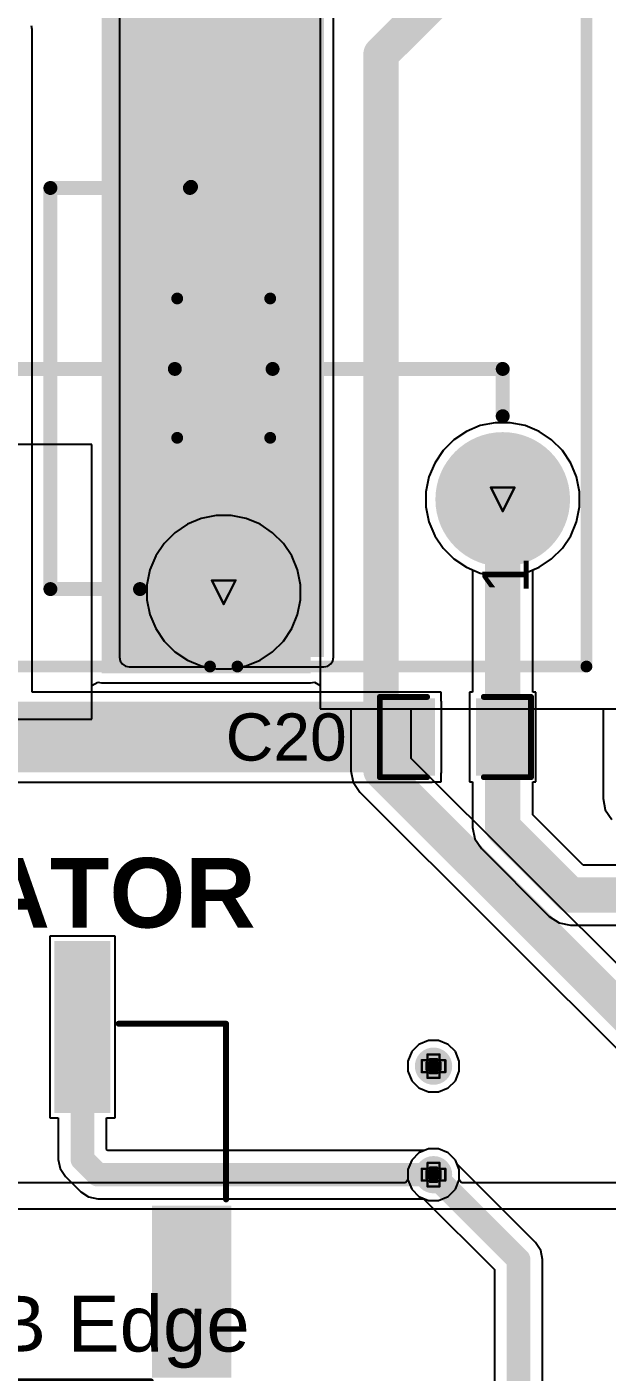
# Model space of a CAD drawing. Header units: inches. Extents: x -7 to 5163, y -3 to 5149.
# Drawn here: x 104.82 to 117.3, y 113.91 to 142.87 of the extents above; entities that cross this region are included whole.
import ezdxf

# ---------------------------------------------------------------- set-up
doc = ezdxf.new("R2010")
doc.units = ezdxf.units.IN
for name, color, linetype in [('Bottom Layer', 5, 'Continuous'), ('Bottom Solder', 6, 'Continuous'), ('Drill Drawing', 1, 'Continuous'), ('GND', 76, 'Continuous'), ('Multi-Layer', 9, 'Continuous'), ('Pad Holes', 156, 'Continuous'), ('PWR', 16, 'Continuous'), ('Top Layer', 1, 'Continuous'), ('Top Overlay', 2, 'Continuous'), ('Top Paste', 8, 'Continuous'), ('Top Solder', 216, 'Continuous'), ('Via Holes', 16, 'Continuous')]:
    doc.layers.add(name, color=color, linetype=linetype)
doc.styles.add('Arial', font='', dxfattribs={"height": 0.2})
doc.styles.add('Arial_Bold', font='', dxfattribs={"height": 0.2})
doc.styles.get('Arial').set_extended_font_data('Arial')
doc.styles.get('Arial_Bold').set_extended_font_data('Arial', bold=True)

# ---------------------------------------------------------------- blocks, each defined once
blk = doc.blocks.new('SRD_05VDC_SL_C_8')
at = {"layer": 'Bottom Layer'}
h = blk.add_hatch(color=5, dxfattribs=at)
edge = h.paths.add_edge_path()
edge.add_arc((-5.100066, 5.999988), 1.397, 0, 360)
h = blk.add_hatch(color=5, dxfattribs=at)
edge = h.paths.add_edge_path()
edge.add_arc((7.100061999999999, 5.999479999999999), 1.397, 0, 360)
h = blk.add_hatch(color=5, dxfattribs=at)
edge = h.paths.add_edge_path()
edge.add_arc((-7.100061999999999, 0), 1.397, 0, 360)
h = blk.add_hatch(color=5, dxfattribs=at)
edge = h.paths.add_edge_path()
edge.add_arc((-5.100066, -5.999988), 1.397, 0, 360)
h = blk.add_hatch(color=5, dxfattribs=at)
edge = h.paths.add_edge_path()
edge.add_arc((7.100061999999999, -5.999479999999999), 1.397, 0, 360)
at = {"layer": 'Bottom Solder'}
h = blk.add_hatch(color=6, dxfattribs=at)
edge = h.paths.add_edge_path()
edge.add_arc((-5.100066, 5.999988), 1.4478, 0, 360)
h = blk.add_hatch(color=6, dxfattribs=at)
edge = h.paths.add_edge_path()
edge.add_arc((7.100061999999999, 5.999479999999999), 1.4478, 0, 360)
h = blk.add_hatch(color=6, dxfattribs=at)
edge = h.paths.add_edge_path()
edge.add_arc((-7.100061999999999, 0), 1.4478, 0, 360)
h = blk.add_hatch(color=6, dxfattribs=at)
edge = h.paths.add_edge_path()
edge.add_arc((-5.100066, -5.999988), 1.4478, 0, 360)
h = blk.add_hatch(color=6, dxfattribs=at)
edge = h.paths.add_edge_path()
edge.add_arc((7.100061999999999, -5.999479999999999), 1.4478, 0, 360)
at = {"layer": 'GND'}
h = blk.add_hatch(color=76, dxfattribs=at)
edge = h.paths.add_edge_path()
edge.add_arc((-5.100066, 5.999988), 1.397, 0, 360)
h = blk.add_hatch(color=76, dxfattribs=at)
edge = h.paths.add_edge_path()
edge.add_arc((7.100061999999999, 5.999479999999999), 1.397, 0, 360)
h = blk.add_hatch(color=76, dxfattribs=at)
edge = h.paths.add_edge_path()
edge.add_arc((-7.100061999999999, 0), 1.397, 0, 360)
h = blk.add_hatch(color=76, dxfattribs=at)
edge = h.paths.add_edge_path()
edge.add_arc((-5.100066, -5.999988), 1.397, 0, 360)
h = blk.add_hatch(color=76, dxfattribs=at)
edge = h.paths.add_edge_path()
edge.add_arc((7.100061999999999, -5.999479999999999), 1.397, 0, 360)
at = {"layer": 'Multi-Layer'}
h = blk.add_hatch(color=9, dxfattribs=at)
edge = h.paths.add_edge_path()
edge.add_arc((-5.100066, 5.999988), 1.397, 0, 360)
h = blk.add_hatch(color=9, dxfattribs=at)
edge = h.paths.add_edge_path()
edge.add_arc((7.100061999999999, 5.999479999999999), 1.397, 0, 360)
h = blk.add_hatch(color=9, dxfattribs=at)
edge = h.paths.add_edge_path()
edge.add_arc((-7.100061999999999, 0), 1.397, 0, 360)
h = blk.add_hatch(color=9, dxfattribs=at)
edge = h.paths.add_edge_path()
edge.add_arc((-5.100066, -5.999988), 1.397, 0, 360)
h = blk.add_hatch(color=9, dxfattribs=at)
edge = h.paths.add_edge_path()
edge.add_arc((7.100061999999999, -5.999479999999999), 1.397, 0, 360)
at = {"layer": 'Pad Holes'}
h = blk.add_hatch(color=7, dxfattribs=at)
edge = h.paths.add_edge_path()
edge.add_arc((-5.099989799999999, 5.999988), 0.7619999999999999, 0, 360)
h = blk.add_hatch(color=7, dxfattribs=at)
edge = h.paths.add_edge_path()
edge.add_arc((7.1000112, 5.999479999999999), 0.7619999999999999, 0, 360)
h = blk.add_hatch(color=7, dxfattribs=at)
edge = h.paths.add_edge_path()
edge.add_arc((-7.1000112, 0), 0.7619999999999999, 0, 360)
h = blk.add_hatch(color=7, dxfattribs=at)
edge = h.paths.add_edge_path()
edge.add_arc((-5.099989799999999, -5.999988), 0.7619999999999999, 0, 360)
h = blk.add_hatch(color=7, dxfattribs=at)
edge = h.paths.add_edge_path()
edge.add_arc((7.099935, -5.999479999999999), 0.7619999999999999, 0, 360)
at = {"layer": 'PWR'}
h = blk.add_hatch(color=16, dxfattribs=at)
edge = h.paths.add_edge_path()
edge.add_arc((-5.100066, 5.999988), 1.397, 0, 360)
h = blk.add_hatch(color=16, dxfattribs=at)
edge = h.paths.add_edge_path()
edge.add_arc((7.100061999999999, 5.999479999999999), 1.397, 0, 360)
h = blk.add_hatch(color=16, dxfattribs=at)
edge = h.paths.add_edge_path()
edge.add_arc((-7.100061999999999, 0), 1.397, 0, 360)
h = blk.add_hatch(color=16, dxfattribs=at)
edge = h.paths.add_edge_path()
edge.add_arc((-5.100066, -5.999988), 1.397, 0, 360)
h = blk.add_hatch(color=16, dxfattribs=at)
edge = h.paths.add_edge_path()
edge.add_arc((7.100061999999999, -5.999479999999999), 1.397, 0, 360)
at = {"layer": 'Top Layer'}
h = blk.add_hatch(color=1, dxfattribs=at)
edge = h.paths.add_edge_path()
edge.add_arc((-5.100066, 5.999988), 1.397, 0, 360)
h = blk.add_hatch(color=1, dxfattribs=at)
edge = h.paths.add_edge_path()
edge.add_arc((7.100061999999999, 5.999479999999999), 1.397, 0, 360)
h = blk.add_hatch(color=1, dxfattribs=at)
edge = h.paths.add_edge_path()
edge.add_arc((-7.100061999999999, 0), 1.397, 0, 360)
h = blk.add_hatch(color=1, dxfattribs=at)
edge = h.paths.add_edge_path()
edge.add_arc((-5.100066, -5.999988), 1.397, 0, 360)
h = blk.add_hatch(color=1, dxfattribs=at)
edge = h.paths.add_edge_path()
edge.add_arc((7.100061999999999, -5.999479999999999), 1.397, 0, 360)
at = {"layer": 'Top Solder'}
h = blk.add_hatch(color=216, dxfattribs=at)
edge = h.paths.add_edge_path()
edge.add_arc((-5.100066, 5.999988), 1.4478, 0, 360)
h = blk.add_hatch(color=216, dxfattribs=at)
edge = h.paths.add_edge_path()
edge.add_arc((7.100061999999999, 5.999479999999999), 1.4478, 0, 360)
h = blk.add_hatch(color=216, dxfattribs=at)
edge = h.paths.add_edge_path()
edge.add_arc((-7.100061999999999, 0), 1.4478, 0, 360)
h = blk.add_hatch(color=216, dxfattribs=at)
edge = h.paths.add_edge_path()
edge.add_arc((-5.100066, -5.999988), 1.4478, 0, 360)
h = blk.add_hatch(color=216, dxfattribs=at)
edge = h.paths.add_edge_path()
edge.add_arc((7.100061999999999, -5.999479999999999), 1.4478, 0, 360)
at = {"layer": 'Top Overlay'}
for points, const_width in [([(-8.6991444, 7.8000352), (10.5009696, 7.8000352)], 0.254), ([(-8.6991444, 7.8000352), (-8.6991444, 0.2946908)], 0.254), ([(10.500995, 7.8000098), (10.500995, -7.8000098)], 0.254), ([(-3.309874, 5.999988), (-2.2919944, 5.9999626)], 0.2999994), ([(-2.2919944, 5.999988), (-2.2919944, 1.0508488)], 0.2999994), ([(7.0993, 4.246879999999999), (7.0993, 2.0193)], 0.254), ([(-7.031735999999999, 3.727196), (-7.031735999999999, 1.7999964)], 0.2999994), ([(-7.031735999999999, 3.727196), (1.604264, 3.727196)], 0.2999994), ([(1.604264, 3.727196), (1.604264, 0.7272019999999999)], 0.2999994), ([(7.800593999999999, 2.30886), (6.150102, 0.70104)], 0.2999994), ([(-3.774948, 0.999998), (-0.7749539999999999, 0.999998)], 0.254), ([(-3.774948, 0.999998), (-3.774948, -0.999998)], 0.254), ([(-0.7749539999999999, 0.999998), (-0.7749539999999999, -0.999998)], 0.254), ([(1.604264, 0.7272019999999999), (1.628394, 0.7030466)], 0.2999994), ([(1.628394, 0.7030466), (5.644387999999999, 0.7030466)], 0.2999994), ([(5.644387999999999, 0.7030466), (6.152387999999999, 0.7030466)], 0.2999994), ([(-8.6991444, -0.2946908), (-8.6991444, -7.7999844)], 0.254), ([(7.168388, -0.31242), (7.168388, -4.25704)], 0.2999994), ([(-3.774948, -0.999998), (-0.7749539999999999, -0.999998)], 0.254), ([(-2.2919944, -1.0512552), (-2.2919944, -5.999988)], 0.2999994), ([(-2.2919944, -5.9999626), (-3.309874, -5.999988)], 0.2999994), ([(-8.699017399999999, -7.7999844), (10.5010966, -7.7999844)], 0.254)]:
    blk.add_lwpolyline(points, dxfattribs=dict(at, const_width=const_width))
for points, const_width in [([(-8.7626444, 7.8000352, 1), (-8.6356444, 7.8000352, 1)], 0.127), ([(-8.7626444, 7.8000352, 1), (-8.6356444, 7.8000352, 1)], 0.127), ([(10.4374696, 7.8000352, 1), (10.5644696, 7.8000352, 1)], 0.127), ([(10.437495, 7.8000098, 1), (10.564495, 7.8000098, 1)], 0.127), ([(-3.38487258, 5.999988, 1), (-3.23487542, 5.999988, 1)], 0.1499997), ([(-2.36699298, 5.999988, 1), (-2.21699582, 5.999988, 1)], 0.1499997), ([(-2.36699298, 5.9999626, 1), (-2.21699582, 5.9999626, 1)], 0.1499997), ([(7.0358, 4.246879999999999, 1), (7.162799999999999, 4.246879999999999, 1)], 0.127), ([(-7.106734579999999, 3.727196, 1), (-6.95673742, 3.727196, 1)], 0.1499997), ([(-7.106734579999999, 3.727196, 1), (-6.95673742, 3.727196, 1)], 0.1499997), ([(1.52926542, 3.727196, 1), (1.67926258, 3.727196, 1)], 0.1499997), ([(1.52926542, 3.727196, 1), (1.67926258, 3.727196, 1)], 0.1499997), ([(7.72559542, 2.30886, 1), (7.87559258, 2.30886, 1)], 0.1499997), ([(7.0358, 2.0193, 1), (7.162799999999999, 2.0193, 1)], 0.127), ([(-7.106734579999999, 1.7999964, 1), (-6.95673742, 1.7999964, 1)], 0.1499997), ([(-2.36699298, 1.0508488, 1), (-2.21699582, 1.0508488, 1)], 0.1499997), ([(-3.838448, 0.999998, 1), (-3.711448, 0.999998, 1)], 0.127), ([(-3.838448, 0.999998, 1), (-3.711448, 0.999998, 1)], 0.127), ([(-0.8384539999999999, 0.999998, 1), (-0.7114539999999999, 0.999998, 1)], 0.127), ([(-0.8384539999999999, 0.999998, 1), (-0.7114539999999999, 0.999998, 1)], 0.127), ([(1.52926542, 0.7272019999999999, 1), (1.67926258, 0.7272019999999999, 1)], 0.1499997), ([(1.52926542, 0.7272019999999999, 1), (1.67926258, 0.7272019999999999, 1)], 0.1499997), ([(1.55339542, 0.7030466, 1), (1.70339258, 0.7030466, 1)], 0.1499997), ([(1.55339542, 0.7030466, 1), (1.70339258, 0.7030466, 1)], 0.1499997), ([(5.569389419999999, 0.7030466, 1), (5.71938658, 0.7030466, 1)], 0.1499997), ([(5.569389419999999, 0.7030466, 1), (5.71938658, 0.7030466, 1)], 0.1499997), ([(6.07510342, 0.70104, 1), (6.225100579999999, 0.70104, 1)], 0.1499997), ([(6.077389419999999, 0.7030466, 1), (6.227386579999999, 0.7030466, 1)], 0.1499997), ([(-8.7626444, 0.2946908, 1), (-8.6356444, 0.2946908, 1)], 0.127), ([(-8.7626444, -0.2946908, 1), (-8.6356444, -0.2946908, 1)], 0.127), ([(7.093389419999999, -0.31242, 1), (7.243386579999999, -0.31242, 1)], 0.1499997), ([(-3.838448, -0.999998, 1), (-3.711448, -0.999998, 1)], 0.127), ([(-3.838448, -0.999998, 1), (-3.711448, -0.999998, 1)], 0.127), ([(-2.36699298, -1.0512552, 1), (-2.21699582, -1.0512552, 1)], 0.1499997), ([(-0.8384539999999999, -0.999998, 1), (-0.7114539999999999, -0.999998, 1)], 0.127), ([(-0.8384539999999999, -0.999998, 1), (-0.7114539999999999, -0.999998, 1)], 0.127), ([(7.093389419999999, -4.25704, 1), (7.243386579999999, -4.25704, 1)], 0.1499997), ([(-3.38487258, -5.999988, 1), (-3.23487542, -5.999988, 1)], 0.1499997), ([(-2.36699298, -5.9999626, 1), (-2.21699582, -5.9999626, 1)], 0.1499997), ([(-2.36699298, -5.999988, 1), (-2.21699582, -5.999988, 1)], 0.1499997), ([(-8.7626444, -7.7999844, 1), (-8.6356444, -7.7999844, 1)], 0.127), ([(-8.762517399999998, -7.7999844, 1), (-8.6355174, -7.7999844, 1)], 0.127), ([(10.437495, -7.8000098, 1), (10.564495, -7.8000098, 1)], 0.127), ([(10.4375966, -7.7999844, 1), (10.5645966, -7.7999844, 1)], 0.127)]:
    blk.add_lwpolyline(points, format="xyb", close=True, dxfattribs=dict(at, const_width=const_width))
at = {"layer": 'Top Overlay', "style": 'Arial'}
blk.add_text('1', height=1.00000054, dxfattribs=at).set_placement((-7.131989799999999, -6.558788))
blk = doc.blocks.new('WAFER_PH2_0_3PWB_71')
at = {"layer": 'Top Layer'}
for points in [[(-2.49999881, 4.59999969), (-1.49999827, 4.59999969), (-1.49999827, 1.09999907), (-2.49999881, 1.09999907)], [(-0.49999773, 4.59999969), (0.5000028099999999, 4.59999969), (0.5000028099999999, 1.09999907), (-0.49999773, 1.09999907)], [(1.50000081, 4.59999969), (2.50000135, 4.59999969), (2.50000135, 1.09999907), (1.50000081, 1.09999907)], [(-5.09999869, -1.09999907), (-3.59999915, -1.09999907), (-3.59999915, -4.59999969), (-5.09999869, -4.59999969)], [(3.60000169, -1.09999907), (5.10000123, -1.09999907), (5.10000123, -4.59999969), (3.60000169, -4.59999969)]]:
    blk.add_hatch(color=1, dxfattribs=at).paths.add_polyline_path(points)
at = {"layer": 'Top Paste'}
for points in [[(-2.49999881, 4.59999969), (-1.49999827, 4.59999969), (-1.49999827, 1.09999907), (-2.49999881, 1.09999907)], [(-0.49999773, 4.59999969), (0.5000028099999999, 4.59999969), (0.5000028099999999, 1.09999907), (-0.49999773, 1.09999907)], [(1.50000081, 4.59999969), (2.50000135, 4.59999969), (2.50000135, 1.09999907), (1.50000081, 1.09999907)], [(-5.09999869, -1.09999907), (-3.59999915, -1.09999907), (-3.59999915, -4.59999969), (-5.09999869, -4.59999969)], [(3.60000169, -1.09999907), (5.10000123, -1.09999907), (5.10000123, -4.59999969), (3.60000169, -4.59999969)]]:
    blk.add_hatch(color=8, dxfattribs=at).paths.add_polyline_path(points)
at = {"layer": 'Top Solder'}
for points in [[(-2.60159881, 4.70159969), (-1.39839827, 4.70159969), (-1.39839827, 0.99839907), (-2.60159881, 0.99839907)], [(-0.6015977299999999, 4.70159969), (0.6016028099999999, 4.70159969), (0.6016028099999999, 0.99839907), (-0.6015977299999999, 0.99839907)], [(1.39840081, 4.70159969), (2.60160135, 4.70159969), (2.60160135, 0.99839907), (1.39840081, 0.99839907)], [(-5.20159869, -0.99839907), (-3.49839915, -0.99839907), (-3.49839915, -4.70159969), (-5.20159869, -4.70159969)], [(3.49840169, -0.99839907), (5.20160123, -0.99839907), (5.20160123, -4.70159969), (3.49840169, -4.70159969)]]:
    blk.add_hatch(color=216, dxfattribs=at).paths.add_polyline_path(points)
at = {"layer": 'Top Overlay', "const_width": 0.127}
for points in [[(-2.879598, 3.556), (-2.727198, 3.4036)], [(-2.879598, 3.2512), (-2.879598, 3.556)], [(-2.879598, 3.2512), (-2.727198, 3.4036)], [(-5.089397999999999, 2.921), (-2.777998, 2.921)], [(-5.089397999999999, -0.8636), (-5.089397999999999, 2.921)], [(2.77800054, 2.921), (5.08940054, 2.921)], [(5.08940054, -0.8636), (5.08940054, 2.921)], [(-3.43179908, -4.7752), (3.47320108, -4.78039938)]]:
    blk.add_lwpolyline(points, dxfattribs=at)
at = {"layer": 'Top Overlay', "const_width": 0.0635}
for points in [[(-2.911348, 3.556, 1), (-2.847848, 3.556, 1)], [(-2.911348, 3.556, 1), (-2.847848, 3.556, 1)], [(-2.911348, 3.2512, 1), (-2.847848, 3.2512, 1)], [(-2.911348, 3.2512, 1), (-2.847848, 3.2512, 1)], [(-2.758948, 3.4036, 1), (-2.695448, 3.4036, 1)], [(-2.758948, 3.4036, 1), (-2.695448, 3.4036, 1)], [(-5.121148, 2.921, 1), (-5.057647999999999, 2.921, 1)], [(-5.121148, 2.921, 1), (-5.057647999999999, 2.921, 1)], [(-2.809748, 2.921, 1), (-2.746248, 2.921, 1)], [(2.74625054, 2.921, 1), (2.80975054, 2.921, 1)], [(5.057650539999999, 2.921, 1), (5.121150539999999, 2.921, 1)], [(5.057650539999999, 2.921, 1), (5.121150539999999, 2.921, 1)], [(-5.121148, -0.8636, 1), (-5.057647999999999, -0.8636, 1)], [(5.057650539999999, -0.8636, 1), (5.121150539999999, -0.8636, 1)], [(-3.46354908, -4.7752, 1), (-3.40004908, -4.7752, 1)], [(3.44145108, -4.78039938, 1), (3.50495108, -4.78039938, 1)]]:
    blk.add_lwpolyline(points, format="xyb", close=True, dxfattribs=at)
at = {"layer": 'Top Overlay', "style": 'Arial'}
blk.add_text('PCB Edge', height=1.20000014, rotation=360, dxfattribs=at).set_placement((-2.22859854, -4.138274679999999))
blk = doc.blocks.new('C___0805_73')
at = {"layer": 'Top Layer'}
for points in [[(-1.524, 0.7619999999999999), (-0.508, 0.7619999999999999), (-0.508, -0.7619999999999999), (-1.524, -0.7619999999999999)], [(0.508, 0.7619999999999999), (1.524, 0.7619999999999999), (1.524, -0.7619999999999999), (0.508, -0.7619999999999999)]]:
    blk.add_hatch(color=1, dxfattribs=at).paths.add_polyline_path(points)
at = {"layer": 'Top Paste'}
for points in [[(-1.524, 0.7619999999999999), (-0.508, 0.7619999999999999), (-0.508, -0.7619999999999999), (-1.524, -0.7619999999999999)], [(0.508, 0.7619999999999999), (1.524, 0.7619999999999999), (1.524, -0.7619999999999999), (0.508, -0.7619999999999999)]]:
    blk.add_hatch(color=8, dxfattribs=at).paths.add_polyline_path(points)
at = {"layer": 'Top Solder'}
for points in [[(-1.59399986, 0.8319998599999999), (-0.4380001399999999, 0.8319998599999999), (-0.4380001399999999, -0.8319998599999999), (-1.59399986, -0.8319998599999999)], [(0.4380001399999999, 0.8319998599999999), (1.59399986, 0.8319998599999999), (1.59399986, -0.8319998599999999), (0.4380001399999999, -0.8319998599999999)]]:
    blk.add_hatch(color=216, dxfattribs=at).paths.add_polyline_path(points)
at = {"layer": 'Top Overlay', "const_width": 0.127}
for points in [[(-0.6096, 0.8636), (-1.6256, 0.8636)], [(-1.6256, 0.8636), (-1.6256, -0.8636)], [(1.6256, 0.8636), (0.6096, 0.8636)], [(1.6256, 0.8636), (1.6256, -0.8636)], [(-0.6096, -0.8636), (-1.6256, -0.8636)], [(1.6256, -0.8636), (0.6096, -0.8636)]]:
    blk.add_lwpolyline(points, dxfattribs=at)
at = {"layer": 'Top Overlay', "const_width": 0.0635}
for points in [[(-1.65735, 0.8636, 1), (-1.59385, 0.8636, 1)], [(-1.65735, 0.8636, 1), (-1.59385, 0.8636, 1)], [(-0.64135, 0.8636, 1), (-0.57785, 0.8636, 1)], [(0.57785, 0.8636, 1), (0.64135, 0.8636, 1)], [(1.59385, 0.8636, 1), (1.65735, 0.8636, 1)], [(1.59385, 0.8636, 1), (1.65735, 0.8636, 1)], [(-1.65735, -0.8636, 1), (-1.59385, -0.8636, 1)], [(-1.65735, -0.8636, 1), (-1.59385, -0.8636, 1)], [(-0.64135, -0.8636, 1), (-0.57785, -0.8636, 1)], [(0.57785, -0.8636, 1), (0.64135, -0.8636, 1)], [(1.59385, -0.8636, 1), (1.65735, -0.8636, 1)], [(1.59385, -0.8636, 1), (1.65735, -0.8636, 1)]]:
    blk.add_lwpolyline(points, format="xyb", close=True, dxfattribs=at)

msp = doc.modelspace()

# ---------------------------------------------------------------- hatches: boundary and pattern name
at = {"layer": 'Bottom Layer'}
msp.add_hatch(color=5, dxfattribs=at).paths.add_polyline_path([(106.42530404, 128.9558), (110.92110404, 128.9558), (110.92110404, 155.07585952), (106.42530404, 155.07585952)])
h = msp.add_hatch(color=5, dxfattribs=at)
edge = h.paths.add_edge_path()
edge.add_arc((113.5634, 120.4976), 0.2999994, 0, 360)
h = msp.add_hatch(color=5, dxfattribs=at)
edge = h.paths.add_edge_path()
edge.add_arc((113.5634, 118.1608), 0.2999994, 0, 360)
at = {"layer": 'Bottom Solder'}
h = msp.add_hatch(color=6, dxfattribs=at)
edge = h.paths.add_edge_path()
edge.add_arc((113.5634, 120.4976), 0.4015993999999999, 0, 360)
h = msp.add_hatch(color=6, dxfattribs=at)
edge = h.paths.add_edge_path()
edge.add_arc((113.5634, 118.1608), 0.4015993999999999, 0, 360)
at = {"layer": 'GND'}
h = msp.add_hatch(color=76, dxfattribs=at)
edge = h.paths.add_edge_path()
edge.add_arc((113.5634, 120.4976), 0.2999994, 0, 360)
h = msp.add_hatch(color=76, dxfattribs=at)
edge = h.paths.add_edge_path()
edge.add_arc((113.5634, 118.1608), 0.2999994, 0, 360)
at = {"layer": 'PWR'}
h = msp.add_hatch(color=16, dxfattribs=at)
edge = h.paths.add_edge_path()
edge.add_arc((113.5634, 120.4976), 0.2999994, 0, 360)
h = msp.add_hatch(color=16, dxfattribs=at)
edge = h.paths.add_edge_path()
edge.add_arc((113.5634, 118.1608), 0.2999994, 0, 360)
at = {"layer": 'Top Layer'}
for points in [[(107.01751774, 129.30444294), (111.20803006, 129.30444294), (111.20803006, 155.05037062), (107.01751774, 155.05037062)], [(101.25042742, 126.8222), (113.52738534, 126.8222), (113.52738534, 128.3462), (101.25042742, 128.3462)]]:
    msp.add_hatch(color=1, dxfattribs=at).paths.add_polyline_path(points)
h = msp.add_hatch(color=1, dxfattribs=at)
edge = h.paths.add_edge_path()
edge.add_arc((113.5634, 120.4976), 0.2999994, 0, 360)
h = msp.add_hatch(color=1, dxfattribs=at)
edge = h.paths.add_edge_path()
edge.add_arc((113.5634, 118.1608), 0.2999994, 0, 360)
at = {"layer": 'Top Solder'}
h = msp.add_hatch(color=216, dxfattribs=at)
edge = h.paths.add_edge_path()
edge.add_arc((113.5634, 120.4976), 0.4015993999999999, 0, 360)
h = msp.add_hatch(color=216, dxfattribs=at)
edge = h.paths.add_edge_path()
edge.add_arc((113.5634, 118.1608), 0.4015993999999999, 0, 360)
at = {"layer": 'Via Holes'}
h = msp.add_hatch(color=7, dxfattribs=at)
edge = h.paths.add_edge_path()
edge.add_arc((113.5634, 120.4976), 0.1499997, 0, 360)
h = msp.add_hatch(color=7, dxfattribs=at)
edge = h.paths.add_edge_path()
edge.add_arc((113.5634, 118.1608), 0.1499997, 0, 360)

# ---------------------------------------------------------------- linework, layer by layer
at = {"layer": 'Bottom Layer'}
for p, q in [((111.12828422, 146.7104), (111.12828422, 128.1938)), ((106.21812386, 133.8834), (95.60496246, 133.8834)), ((106.21812386, 127.9652), (106.21812386, 133.8834)), ((106.21812386, 128.69710354), (106.34512386, 128.76499012)), ((106.21812386, 127.9652), (106.21812386, 128.69710354)), ((106.34512386, 128.76499012), (106.34602048, 128.76439068)), ((106.34602048, 128.76439068), (106.42530404, 128.74861982)), ((106.42530404, 128.74861982), (110.92110404, 128.74861982)), ((110.92110404, 128.74861982), (111.0003876, 128.76439068)), ((111.0003876, 128.76439068), (111.00128422, 128.76499012)), ((111.00128422, 128.76499012), (111.12828422, 128.69710354)), ((111.12828422, 128.69710354), (111.12828422, 128.1938)), ((111.12828422, 128.1938), (119.03866972, 128.1938)), ((111.12828422, 128.1938), (111.78779522, 128.1938)), ((111.78779522, 128.1938), (111.78779522, 126.8569853)), ((113.08267706, 127.12516358), (113.08267706, 128.1938)), ((113.08267706, 128.1938), (117.20855908, 128.1938)), ((117.20855908, 128.1938), (117.20855908, 126.26339746)), ((95.60496246, 127.9652), (106.21812386, 127.9652)), ((100.52024092, 127.9652), (106.21812386, 127.9652)), ((121.6412096, 118.56663104), (113.08267706, 127.12516358)), ((111.78779522, 126.8569853), (111.83707884, 126.609221)), ((111.83707884, 126.609221), (111.97742654, 126.3991757)), ((111.97742654, 126.3991757), (120.53595908, 117.84064316)), ((117.20855908, 126.26339746), (117.2578427, 126.01563316)), ((117.2578427, 126.01563316), (117.3981904, 125.80558786)), ((113.0937413, 118.47461446), (113.0094006, 118.2709979)), ((113.24958554, 118.6304587), (113.0937413, 118.47461446)), ((113.4532021, 118.7147994), (113.24958554, 118.6304587)), ((113.6735979, 118.7147994), (113.4532021, 118.7147994)), ((113.87721446, 118.6304587), (113.6735979, 118.7147994)), ((114.0330587, 118.47461446), (113.87721446, 118.6304587)), ((114.06910638, 118.38758898), (114.0330587, 118.47461446)), ((113.0094006, 118.2709979), (113.0094006, 118.0506021)), ((115.75844768, 116.69824768), (114.06910638, 118.38758898)), ((113.0094006, 118.0506021), (113.0937413, 117.84698554)), ((113.0937413, 117.84698554), (113.24958554, 117.6911413)), ((113.24958554, 117.6911413), (113.33661102, 117.65509362)), ((113.33661102, 117.65509362), (114.87424828, 116.11745636)), ((115.87072584, 116.53021144), (115.75844768, 116.69824768)), ((115.91015172, 116.332), (115.87072584, 116.53021144)), ((115.91015172, 94.76142592), (115.91015172, 116.332)), ((114.87424828, 116.11745636), (114.87424828, 94.76142592))]:
    msp.add_line(p, q, dxfattribs=at)
for points, const_width in [([(112.43523614, 142.28587494), (115.05075034, 144.90138914)], 0.7619999999999999), ([(112.43523614, 126.8569853), (112.43523614, 142.28587494)], 0.7619999999999999), ([(112.43523614, 126.8569853), (121.1834, 118.10882144)], 0.7619999999999999), ([(113.5634, 118.1608), (115.3922, 116.332)], 0.508), ([(115.3922, 94.56419999999999), (115.3922, 116.332)], 0.508)]:
    msp.add_lwpolyline(points, dxfattribs=dict(at, const_width=const_width))
for points, const_width in [([(112.24473614, 142.28587494, 1), (112.62573614, 142.28587494, 1)], 0.3809999999999999), ([(112.24473614, 142.28587494, 1), (112.62573614, 142.28587494, 1)], 0.3809999999999999), ([(112.24473614, 126.8569853, 1), (112.62573614, 126.8569853, 1)], 0.3809999999999999), ([(112.24473614, 126.8569853, 1), (112.62573614, 126.8569853, 1)], 0.3809999999999999), ([(113.4364, 118.1608, 1), (113.6904, 118.1608, 1)], 0.254), ([(115.2652, 116.332, 1), (115.5192, 116.332, 1)], 0.254), ([(115.2652, 116.332, 1), (115.5192, 116.332, 1)], 0.254)]:
    msp.add_lwpolyline(points, format="xyb", close=True, dxfattribs=dict(at, const_width=const_width))
at = {"layer": 'Drill Drawing', "const_width": 0.0508}
for points in [[(114.79738534, 132.95546434), (115.30538534, 132.95546434)], [(114.79738534, 132.95546434), (115.05138534, 132.44746434)], [(115.05138534, 132.44746434), (115.30538534, 132.95546434)], [(108.79739734, 130.95544294), (109.30539734, 130.95544294)], [(108.79739734, 130.95544294), (109.05139734, 130.44744294)], [(109.05139734, 130.44744294), (109.30539734, 130.95544294)], [(113.3094, 120.3706), (113.3094, 120.6246)], [(113.3094, 120.6246), (113.4364, 120.6246)], [(113.411, 120.4214), (113.411, 120.5738)], [(113.411, 120.5738), (113.4872, 120.5738)], [(113.4364, 120.6246), (113.4364, 120.7516)], [(113.4364, 120.7516), (113.6904, 120.7516)], [(113.4872, 120.5738), (113.4872, 120.65)], [(113.4872, 120.65), (113.6396, 120.65)], [(113.6396, 120.5738), (113.6396, 120.65)], [(113.6396, 120.5738), (113.7158, 120.5738)], [(113.6904, 120.6246), (113.6904, 120.7516)], [(113.6904, 120.6246), (113.8174, 120.6246)], [(113.7158, 120.4214), (113.7158, 120.5738)], [(113.8174, 120.3706), (113.8174, 120.6246)], [(113.3094, 120.3706), (113.4364, 120.3706)], [(113.411, 120.4214), (113.4872, 120.4214)], [(113.4364, 120.2436), (113.4364, 120.3706)], [(113.4364, 120.2436), (113.6904, 120.2436)], [(113.4872, 120.3452), (113.4872, 120.4214)], [(113.4872, 120.3452), (113.6396, 120.3452)], [(113.6396, 120.4214), (113.7158, 120.4214)], [(113.6396, 120.3452), (113.6396, 120.4214)], [(113.6904, 120.3706), (113.8174, 120.3706)], [(113.6904, 120.2436), (113.6904, 120.3706)], [(113.3094, 118.0338), (113.3094, 118.2878)], [(113.3094, 118.2878), (113.4364, 118.2878)], [(113.411, 118.0846), (113.411, 118.237)], [(113.411, 118.237), (113.4872, 118.237)], [(113.4364, 118.2878), (113.4364, 118.4148)], [(113.4364, 118.4148), (113.6904, 118.4148)], [(113.4872, 118.237), (113.4872, 118.3132)], [(113.4872, 118.3132), (113.6396, 118.3132)], [(113.6396, 118.237), (113.6396, 118.3132)], [(113.6396, 118.237), (113.7158, 118.237)], [(113.6904, 118.2878), (113.6904, 118.4148)], [(113.6904, 118.2878), (113.8174, 118.2878)], [(113.7158, 118.0846), (113.7158, 118.237)], [(113.8174, 118.0338), (113.8174, 118.2878)], [(113.3094, 118.0338), (113.4364, 118.0338)], [(113.411, 118.0846), (113.4872, 118.0846)], [(113.4364, 117.9068), (113.4364, 118.0338)], [(113.4364, 117.9068), (113.6904, 117.9068)], [(113.4872, 118.0084), (113.4872, 118.0846)], [(113.4872, 118.0084), (113.6396, 118.0084)], [(113.6396, 118.0846), (113.7158, 118.0846)], [(113.6396, 118.0084), (113.6396, 118.0846)], [(113.6904, 118.0338), (113.8174, 118.0338)], [(113.6904, 117.9068), (113.6904, 118.0338)]]:
    msp.add_lwpolyline(points, dxfattribs=at)
at = {"layer": 'Drill Drawing', "const_width": 0.0254}
for points in [[(114.78468534, 132.95546434, 1), (114.81008534, 132.95546434, 1)], [(114.78468534, 132.95546434, 1), (114.81008534, 132.95546434, 1)], [(115.29268534, 132.95546434, 1), (115.31808534, 132.95546434, 1)], [(115.29268534, 132.95546434, 1), (115.31808534, 132.95546434, 1)], [(115.03868534, 132.44746434, 1), (115.06408534, 132.44746434, 1)], [(115.03868534, 132.44746434, 1), (115.06408534, 132.44746434, 1)], [(108.78469734, 130.95544294, 1), (108.81009734, 130.95544294, 1)], [(108.78469734, 130.95544294, 1), (108.81009734, 130.95544294, 1)], [(109.29269734, 130.95544294, 1), (109.31809734, 130.95544294, 1)], [(109.29269734, 130.95544294, 1), (109.31809734, 130.95544294, 1)], [(109.03869734, 130.44744294, 1), (109.06409734, 130.44744294, 1)], [(109.03869734, 130.44744294, 1), (109.06409734, 130.44744294, 1)], [(113.2967, 120.6246, 1), (113.3221, 120.6246, 1)], [(113.2967, 120.6246, 1), (113.3221, 120.6246, 1)], [(113.3983, 120.5738, 1), (113.4237, 120.5738, 1)], [(113.3983, 120.5738, 1), (113.4237, 120.5738, 1)], [(113.4237, 120.7516, 1), (113.4491, 120.7516, 1)], [(113.4237, 120.7516, 1), (113.4491, 120.7516, 1)], [(113.4237, 120.6246, 1), (113.4491, 120.6246, 1)], [(113.4237, 120.6246, 1), (113.4491, 120.6246, 1)], [(113.4745, 120.65, 1), (113.4999, 120.65, 1)], [(113.4745, 120.65, 1), (113.4999, 120.65, 1)], [(113.4745, 120.5738, 1), (113.4999, 120.5738, 1)], [(113.4745, 120.5738, 1), (113.4999, 120.5738, 1)], [(113.6269, 120.65, 1), (113.6523, 120.65, 1)], [(113.6269, 120.65, 1), (113.6523, 120.65, 1)], [(113.6269, 120.5738, 1), (113.6523, 120.5738, 1)], [(113.6269, 120.5738, 1), (113.6523, 120.5738, 1)], [(113.6777, 120.7516, 1), (113.7031, 120.7516, 1)], [(113.6777, 120.7516, 1), (113.7031, 120.7516, 1)], [(113.6777, 120.6246, 1), (113.7031, 120.6246, 1)], [(113.6777, 120.6246, 1), (113.7031, 120.6246, 1)], [(113.7031, 120.5738, 1), (113.7285, 120.5738, 1)], [(113.7031, 120.5738, 1), (113.7285, 120.5738, 1)], [(113.8047, 120.6246, 1), (113.8301, 120.6246, 1)], [(113.8047, 120.6246, 1), (113.8301, 120.6246, 1)], [(113.2967, 120.3706, 1), (113.3221, 120.3706, 1)], [(113.2967, 120.3706, 1), (113.3221, 120.3706, 1)], [(113.3983, 120.4214, 1), (113.4237, 120.4214, 1)], [(113.3983, 120.4214, 1), (113.4237, 120.4214, 1)], [(113.4237, 120.3706, 1), (113.4491, 120.3706, 1)], [(113.4237, 120.3706, 1), (113.4491, 120.3706, 1)], [(113.4237, 120.2436, 1), (113.4491, 120.2436, 1)], [(113.4237, 120.2436, 1), (113.4491, 120.2436, 1)], [(113.4745, 120.4214, 1), (113.4999, 120.4214, 1)], [(113.4745, 120.4214, 1), (113.4999, 120.4214, 1)], [(113.4745, 120.3452, 1), (113.4999, 120.3452, 1)], [(113.4745, 120.3452, 1), (113.4999, 120.3452, 1)], [(113.6269, 120.4214, 1), (113.6523, 120.4214, 1)], [(113.6269, 120.4214, 1), (113.6523, 120.4214, 1)], [(113.6269, 120.3452, 1), (113.6523, 120.3452, 1)], [(113.6269, 120.3452, 1), (113.6523, 120.3452, 1)], [(113.6777, 120.3706, 1), (113.7031, 120.3706, 1)], [(113.6777, 120.3706, 1), (113.7031, 120.3706, 1)], [(113.6777, 120.2436, 1), (113.7031, 120.2436, 1)], [(113.6777, 120.2436, 1), (113.7031, 120.2436, 1)], [(113.7031, 120.4214, 1), (113.7285, 120.4214, 1)], [(113.7031, 120.4214, 1), (113.7285, 120.4214, 1)], [(113.8047, 120.3706, 1), (113.8301, 120.3706, 1)], [(113.8047, 120.3706, 1), (113.8301, 120.3706, 1)], [(113.2967, 118.2878, 1), (113.3221, 118.2878, 1)], [(113.2967, 118.2878, 1), (113.3221, 118.2878, 1)], [(113.3983, 118.237, 1), (113.4237, 118.237, 1)], [(113.3983, 118.237, 1), (113.4237, 118.237, 1)], [(113.4237, 118.4148, 1), (113.4491, 118.4148, 1)], [(113.4237, 118.4148, 1), (113.4491, 118.4148, 1)], [(113.4237, 118.2878, 1), (113.4491, 118.2878, 1)], [(113.4237, 118.2878, 1), (113.4491, 118.2878, 1)], [(113.4745, 118.3132, 1), (113.4999, 118.3132, 1)], [(113.4745, 118.3132, 1), (113.4999, 118.3132, 1)], [(113.4745, 118.237, 1), (113.4999, 118.237, 1)], [(113.4745, 118.237, 1), (113.4999, 118.237, 1)], [(113.6269, 118.3132, 1), (113.6523, 118.3132, 1)], [(113.6269, 118.3132, 1), (113.6523, 118.3132, 1)], [(113.6269, 118.237, 1), (113.6523, 118.237, 1)], [(113.6269, 118.237, 1), (113.6523, 118.237, 1)], [(113.6777, 118.4148, 1), (113.7031, 118.4148, 1)], [(113.6777, 118.4148, 1), (113.7031, 118.4148, 1)], [(113.6777, 118.2878, 1), (113.7031, 118.2878, 1)], [(113.6777, 118.2878, 1), (113.7031, 118.2878, 1)], [(113.7031, 118.237, 1), (113.7285, 118.237, 1)], [(113.7031, 118.237, 1), (113.7285, 118.237, 1)], [(113.8047, 118.2878, 1), (113.8301, 118.2878, 1)], [(113.8047, 118.2878, 1), (113.8301, 118.2878, 1)], [(113.2967, 118.0338, 1), (113.3221, 118.0338, 1)], [(113.2967, 118.0338, 1), (113.3221, 118.0338, 1)], [(113.3983, 118.0846, 1), (113.4237, 118.0846, 1)], [(113.3983, 118.0846, 1), (113.4237, 118.0846, 1)], [(113.4237, 118.0338, 1), (113.4491, 118.0338, 1)], [(113.4237, 118.0338, 1), (113.4491, 118.0338, 1)], [(113.4237, 117.9068, 1), (113.4491, 117.9068, 1)], [(113.4237, 117.9068, 1), (113.4491, 117.9068, 1)], [(113.4745, 118.0846, 1), (113.4999, 118.0846, 1)], [(113.4745, 118.0846, 1), (113.4999, 118.0846, 1)], [(113.4745, 118.0084, 1), (113.4999, 118.0084, 1)], [(113.4745, 118.0084, 1), (113.4999, 118.0084, 1)], [(113.6269, 118.0846, 1), (113.6523, 118.0846, 1)], [(113.6269, 118.0846, 1), (113.6523, 118.0846, 1)], [(113.6269, 118.0084, 1), (113.6523, 118.0084, 1)], [(113.6269, 118.0084, 1), (113.6523, 118.0084, 1)], [(113.6777, 118.0338, 1), (113.7031, 118.0338, 1)], [(113.6777, 118.0338, 1), (113.7031, 118.0338, 1)], [(113.6777, 117.9068, 1), (113.7031, 117.9068, 1)], [(113.6777, 117.9068, 1), (113.7031, 117.9068, 1)], [(113.7031, 118.0846, 1), (113.7285, 118.0846, 1)], [(113.7031, 118.0846, 1), (113.7285, 118.0846, 1)], [(113.8047, 118.0338, 1), (113.8301, 118.0338, 1)], [(113.8047, 118.0338, 1), (113.8301, 118.0338, 1)]]:
    msp.add_lwpolyline(points, format="xyb", close=True, dxfattribs=at)
at = {"layer": 'GND'}
for p, q in [((114.26934474, 134.16448402), (113.9989338, 133.98380366)), ((114.56980642, 134.28894148), (114.26934474, 134.16448402)), ((114.88877708, 134.35238814), (114.56980642, 134.28894148)), ((115.2139936, 134.35238814), (114.88877708, 134.35238814)), ((115.53296426, 134.28894148), (115.2139936, 134.35238814)), ((115.83342594, 134.16448402), (115.53296426, 134.28894148)), ((116.10383688, 133.98380366), (115.83342594, 134.16448402)), ((113.9989338, 133.98380366), (113.76896982, 133.75383968)), ((116.33380086, 133.75383968), (116.10383688, 133.98380366)), ((113.76896982, 133.75383968), (113.58828946, 133.48342874)), ((116.51448122, 133.48342874), (116.33380086, 133.75383968)), ((113.58828946, 133.48342874), (113.463832, 133.18296706)), ((116.63893868, 133.18296706), (116.51448122, 133.48342874)), ((113.463832, 133.18296706), (113.40038534, 132.8639964)), ((116.70238534, 132.8639964), (116.63893868, 133.18296706)), ((113.40038534, 132.8639964), (113.40038534, 132.53877988)), ((116.70238534, 132.53877988), (116.70238534, 132.8639964)), ((113.40038534, 132.53877988), (113.463832, 132.21980922)), ((116.63893868, 132.21980922), (116.70238534, 132.53877988)), ((108.26935674, 132.16448802), (107.9989458, 131.98380766)), ((108.56981842, 132.28894548), (108.26935674, 132.16448802)), ((108.88878908, 132.35239214), (108.56981842, 132.28894548)), ((109.2140056, 132.35239214), (108.88878908, 132.35239214)), ((109.53297626, 132.28894548), (109.2140056, 132.35239214)), ((109.83343794, 132.16448802), (109.53297626, 132.28894548)), ((110.10384888, 131.98380766), (109.83343794, 132.16448802)), ((113.463832, 132.21980922), (113.58828946, 131.91934754)), ((116.51448122, 131.91934754), (116.63893868, 132.21980922)), ((107.9989458, 131.98380766), (107.76898182, 131.75384368)), ((110.33381286, 131.75384368), (110.10384888, 131.98380766)), ((113.58828946, 131.91934754), (113.76896982, 131.6489366)), ((116.33380086, 131.6489366), (116.51448122, 131.91934754)), ((107.76898182, 131.75384368), (107.58830146, 131.48343274)), ((110.51449322, 131.48343274), (110.33381286, 131.75384368)), ((113.76896982, 131.6489366), (113.9989338, 131.41897262)), ((116.10383688, 131.41897262), (116.33380086, 131.6489366)), ((107.58830146, 131.48343274), (107.463844, 131.18297106)), ((110.63895068, 131.18297106), (110.51449322, 131.48343274)), ((113.9989338, 131.41897262), (114.26934474, 131.23829226)), ((114.26934474, 131.23829226), (114.56980642, 131.1138348)), ((115.53296426, 131.1138348), (115.83342594, 131.23829226)), ((115.83342594, 131.23829226), (116.10383688, 131.41897262)), ((107.463844, 131.18297106), (107.40039734, 130.8640004)), ((110.70239734, 130.8640004), (110.63895068, 131.18297106)), ((114.56980642, 131.1138348), (114.88877708, 131.05038814)), ((114.88877708, 131.05038814), (115.2139936, 131.05038814)), ((115.2139936, 131.05038814), (115.53296426, 131.1138348)), ((107.40039734, 130.8640004), (107.40039734, 130.53878388)), ((110.70239734, 130.53878388), (110.70239734, 130.8640004)), ((107.40039734, 130.53878388), (107.463844, 130.21981322)), ((110.63895068, 130.21981322), (110.70239734, 130.53878388)), ((107.463844, 130.21981322), (107.58830146, 129.91935154)), ((110.51449322, 129.91935154), (110.63895068, 130.21981322)), ((107.58830146, 129.91935154), (107.76898182, 129.6489406)), ((110.33381286, 129.6489406), (110.51449322, 129.91935154)), ((107.76898182, 129.6489406), (107.9989458, 129.41897662)), ((110.10384888, 129.41897662), (110.33381286, 129.6489406)), ((107.9989458, 129.41897662), (108.26935674, 129.23829626)), ((108.26935674, 129.23829626), (108.56981842, 129.1138388)), ((109.53297626, 129.1138388), (109.83343794, 129.23829626)), ((109.83343794, 129.23829626), (110.10384888, 129.41897662)), ((108.56981842, 129.1138388), (108.88878908, 129.05039214)), ((108.88878908, 129.05039214), (109.2140056, 129.05039214)), ((109.2140056, 129.05039214), (109.53297626, 129.1138388)), ((113.0937413, 118.47461446), (113.0094006, 118.2709979)), ((113.24958554, 118.6304587), (113.0937413, 118.47461446)), ((113.4532021, 118.7147994), (113.24958554, 118.6304587)), ((113.6735979, 118.7147994), (113.4532021, 118.7147994)), ((113.87721446, 118.6304587), (113.6735979, 118.7147994)), ((114.0330587, 118.47461446), (113.87721446, 118.6304587)), ((114.1173994, 118.2709979), (114.0330587, 118.47461446)), ((113.0094006, 118.2709979), (113.0094006, 118.0506021)), ((114.1173994, 118.0506021), (114.1173994, 118.2709979)), ((113.0094006, 118.0506021), (113.0937413, 117.84698554)), ((114.0330587, 117.84698554), (114.1173994, 118.0506021)), ((113.0937413, 117.84698554), (113.24958554, 117.6911413)), ((113.24958554, 117.6911413), (113.4532021, 117.6068006)), ((113.4532021, 117.6068006), (113.6735979, 117.6068006)), ((113.6735979, 117.6068006), (113.87721446, 117.6911413)), ((113.87721446, 117.6911413), (114.0330587, 117.84698554))]:
    msp.add_line(p, q, dxfattribs=at)
at = {"layer": 'PWR'}
for p, q in [((114.26934474, 134.16448402), (113.9989338, 133.98380366)), ((114.56980642, 134.28894148), (114.26934474, 134.16448402)), ((114.88877708, 134.35238814), (114.56980642, 134.28894148)), ((115.2139936, 134.35238814), (114.88877708, 134.35238814)), ((115.53296426, 134.28894148), (115.2139936, 134.35238814)), ((115.83342594, 134.16448402), (115.53296426, 134.28894148)), ((116.10383688, 133.98380366), (115.83342594, 134.16448402)), ((113.9989338, 133.98380366), (113.76896982, 133.75383968)), ((116.33380086, 133.75383968), (116.10383688, 133.98380366)), ((113.76896982, 133.75383968), (113.58828946, 133.48342874)), ((116.51448122, 133.48342874), (116.33380086, 133.75383968)), ((113.58828946, 133.48342874), (113.463832, 133.18296706)), ((116.63893868, 133.18296706), (116.51448122, 133.48342874)), ((113.463832, 133.18296706), (113.40038534, 132.8639964)), ((116.70238534, 132.8639964), (116.63893868, 133.18296706)), ((113.40038534, 132.8639964), (113.40038534, 132.53877988)), ((116.70238534, 132.53877988), (116.70238534, 132.8639964)), ((113.40038534, 132.53877988), (113.463832, 132.21980922)), ((116.63893868, 132.21980922), (116.70238534, 132.53877988)), ((108.26935674, 132.16448802), (107.9989458, 131.98380766)), ((108.56981842, 132.28894548), (108.26935674, 132.16448802)), ((108.88878908, 132.35239214), (108.56981842, 132.28894548)), ((109.2140056, 132.35239214), (108.88878908, 132.35239214)), ((109.53297626, 132.28894548), (109.2140056, 132.35239214)), ((109.83343794, 132.16448802), (109.53297626, 132.28894548)), ((110.10384888, 131.98380766), (109.83343794, 132.16448802)), ((113.463832, 132.21980922), (113.58828946, 131.91934754)), ((116.51448122, 131.91934754), (116.63893868, 132.21980922)), ((107.9989458, 131.98380766), (107.76898182, 131.75384368)), ((110.33381286, 131.75384368), (110.10384888, 131.98380766)), ((113.58828946, 131.91934754), (113.76896982, 131.6489366)), ((116.33380086, 131.6489366), (116.51448122, 131.91934754)), ((107.76898182, 131.75384368), (107.58830146, 131.48343274)), ((110.51449322, 131.48343274), (110.33381286, 131.75384368)), ((113.76896982, 131.6489366), (113.9989338, 131.41897262)), ((116.10383688, 131.41897262), (116.33380086, 131.6489366)), ((107.58830146, 131.48343274), (107.463844, 131.18297106)), ((110.63895068, 131.18297106), (110.51449322, 131.48343274)), ((113.9989338, 131.41897262), (114.26934474, 131.23829226)), ((114.26934474, 131.23829226), (114.56980642, 131.1138348)), ((115.53296426, 131.1138348), (115.83342594, 131.23829226)), ((115.83342594, 131.23829226), (116.10383688, 131.41897262)), ((107.463844, 131.18297106), (107.40039734, 130.8640004)), ((110.70239734, 130.8640004), (110.63895068, 131.18297106)), ((114.56980642, 131.1138348), (114.88877708, 131.05038814)), ((114.88877708, 131.05038814), (115.2139936, 131.05038814)), ((115.2139936, 131.05038814), (115.53296426, 131.1138348)), ((107.40039734, 130.8640004), (107.40039734, 130.53878388)), ((110.70239734, 130.53878388), (110.70239734, 130.8640004)), ((107.40039734, 130.53878388), (107.463844, 130.21981322)), ((110.63895068, 130.21981322), (110.70239734, 130.53878388)), ((107.463844, 130.21981322), (107.58830146, 129.91935154)), ((110.51449322, 129.91935154), (110.63895068, 130.21981322)), ((107.58830146, 129.91935154), (107.76898182, 129.6489406)), ((110.33381286, 129.6489406), (110.51449322, 129.91935154)), ((107.76898182, 129.6489406), (107.9989458, 129.41897662)), ((110.10384888, 129.41897662), (110.33381286, 129.6489406)), ((107.9989458, 129.41897662), (108.26935674, 129.23829626)), ((108.26935674, 129.23829626), (108.56981842, 129.1138388)), ((109.53297626, 129.1138388), (109.83343794, 129.23829626)), ((109.83343794, 129.23829626), (110.10384888, 129.41897662)), ((108.56981842, 129.1138388), (108.88878908, 129.05039214)), ((108.88878908, 129.05039214), (109.2140056, 129.05039214)), ((109.2140056, 129.05039214), (109.53297626, 129.1138388)), ((113.0937413, 120.81141446), (113.0094006, 120.6077979)), ((113.24958554, 120.9672587), (113.0937413, 120.81141446)), ((113.4532021, 121.0515994), (113.24958554, 120.9672587)), ((113.6735979, 121.0515994), (113.4532021, 121.0515994)), ((113.87721446, 120.9672587), (113.6735979, 121.0515994)), ((114.0330587, 120.81141446), (113.87721446, 120.9672587)), ((114.1173994, 120.6077979), (114.0330587, 120.81141446)), ((113.0094006, 120.6077979), (113.0094006, 120.3874021)), ((114.1173994, 120.3874021), (114.1173994, 120.6077979)), ((113.0094006, 120.3874021), (113.0937413, 120.18378554)), ((114.0330587, 120.18378554), (114.1173994, 120.3874021)), ((113.0937413, 120.18378554), (113.24958554, 120.0279413)), ((113.24958554, 120.0279413), (113.4532021, 119.9436006)), ((113.4532021, 119.9436006), (113.6735979, 119.9436006)), ((113.6735979, 119.9436006), (113.87721446, 120.0279413)), ((113.87721446, 120.0279413), (114.0330587, 120.18378554)), ((113.0937413, 118.47461446), (113.0094006, 118.2709979)), ((113.24958554, 118.6304587), (113.0937413, 118.47461446)), ((113.4532021, 118.7147994), (113.24958554, 118.6304587)), ((113.6735979, 118.7147994), (113.4532021, 118.7147994)), ((113.87721446, 118.6304587), (113.6735979, 118.7147994)), ((114.0330587, 118.47461446), (113.87721446, 118.6304587)), ((114.1173994, 118.2709979), (114.0330587, 118.47461446)), ((113.0094006, 118.2709979), (113.0094006, 118.05060464)), ((114.1173994, 118.05060464), (114.1173994, 118.2709979)), ((112.96422924, 117.983), (86.96747909999999, 117.983)), ((113.0094006, 118.05060464), (112.96422924, 117.983)), ((114.16257076, 117.983), (114.1173994, 118.05060464)), ((163.83, 117.983), (114.16257076, 117.983)), ((27.0256, 117.4223839), (163.1188, 117.4223839))]:
    msp.add_line(p, q, dxfattribs=at)
at = {"layer": 'Top Layer'}
for p, q in [((106.81033756, 155.05037062), (106.81033756, 129.30444294)), ((111.41521278, 129.30444294), (111.41521278, 155.05037062)), ((104.93138018, 142.81615074), (104.91560932, 142.8954343)), ((104.93138018, 128.55338018), (104.93138018, 142.81615074)), ((114.26934474, 134.16448402), (113.9989338, 133.98380366)), ((114.56980642, 134.28894148), (114.26934474, 134.16448402)), ((114.88877708, 134.35238814), (114.56980642, 134.28894148)), ((115.2139936, 134.35238814), (114.88877708, 134.35238814)), ((115.53296426, 134.28894148), (115.2139936, 134.35238814)), ((115.83342594, 134.16448402), (115.53296426, 134.28894148)), ((116.10383688, 133.98380366), (115.83342594, 134.16448402)), ((113.9989338, 133.98380366), (113.76896982, 133.75383968)), ((116.33380086, 133.75383968), (116.10383688, 133.98380366)), ((113.76896982, 133.75383968), (113.58828946, 133.48342874)), ((116.51448122, 133.48342874), (116.33380086, 133.75383968)), ((113.58828946, 133.48342874), (113.463832, 133.18296706)), ((116.63893868, 133.18296706), (116.51448122, 133.48342874)), ((113.463832, 133.18296706), (113.40038534, 132.8639964)), ((116.70238534, 132.8639964), (116.63893868, 133.18296706)), ((113.40038534, 132.8639964), (113.40038534, 132.53877988)), ((116.70238534, 132.53877988), (116.70238534, 132.8639964)), ((113.40038534, 132.53877988), (113.463832, 132.21980922)), ((116.63893868, 132.21980922), (116.70238534, 132.53877988)), ((113.463832, 132.21980922), (113.58828946, 131.91934754)), ((116.51448122, 131.91934754), (116.63893868, 132.21980922)), ((113.58828946, 131.91934754), (113.76896982, 131.6489366)), ((116.33380086, 131.6489366), (116.51448122, 131.91934754)), ((113.76896982, 131.6489366), (113.9989338, 131.41897262)), ((116.10383688, 131.41897262), (116.33380086, 131.6489366)), ((113.9989338, 131.41897262), (114.26934474, 131.23829226)), ((114.26934474, 131.23829226), (114.40394442, 131.18253926)), ((115.69882626, 131.18253926), (115.83342594, 131.23829226)), ((115.83342594, 131.23829226), (116.10383688, 131.41897262)), ((114.40394442, 131.18253926), (114.40394442, 128.5494)), ((115.69882626, 128.5494), (115.69882626, 131.18253926)), ((106.81033756, 129.30444294), (106.82610842, 129.22515938)), ((106.82610842, 129.22515938), (106.87101816, 129.15794336)), ((111.35453218, 129.15794336), (111.39944192, 129.22515938)), ((111.39944192, 129.22515938), (111.41521278, 129.30444294)), ((106.87101816, 129.15794336), (106.93823418, 129.11303362)), ((106.93823418, 129.11303362), (107.01751774, 129.09726276)), ((107.01751774, 129.09726276), (108.65315328, 129.09726276)), ((108.65315328, 129.09726276), (108.88878908, 129.05039214)), ((108.88878908, 129.05039214), (109.2140056, 129.05039214)), ((109.2140056, 129.05039214), (109.4496414, 129.09726276)), ((109.4496414, 129.09726276), (111.2080326, 129.09726276)), ((111.2080326, 129.09726276), (111.28731616, 129.11303362)), ((111.28731616, 129.11303362), (111.35453218, 129.15794336)), ((113.52738534, 128.55338018), (104.93138018, 128.55338018)), ((113.54739546, 128.5494), (113.52738534, 128.55338018)), ((113.73058534, 128.5494), (113.54739546, 128.5494)), ((113.73058534, 128.36621012), (113.73058534, 128.5494)), ((113.73456552, 128.3462), (113.73058534, 128.36621012)), ((113.73456552, 126.8222), (113.73456552, 128.3462)), ((114.40394442, 128.5494), (114.34018534, 128.5494)), ((114.34018534, 128.5494), (114.34018534, 126.619)), ((115.76258534, 128.5494), (115.69882626, 128.5494)), ((115.76258534, 126.619), (115.76258534, 128.5494)), ((101.25042742, 126.61501982), (113.52738534, 126.61501982)), ((113.52738534, 126.61501982), (113.54739546, 126.619)), ((113.54739546, 126.619), (113.73058534, 126.619)), ((113.73058534, 126.80218988), (113.73456552, 126.8222)), ((113.73058534, 126.619), (113.73058534, 126.80218988)), ((114.34018534, 126.619), (114.40394442, 126.619)), ((114.40394442, 126.619), (114.40394442, 125.63901466)), ((115.69882626, 125.90719294), (115.69882626, 126.619)), ((115.69882626, 126.619), (115.76258534, 126.619)), ((116.77797828, 124.82804092), (115.69882626, 125.90719294)), ((114.40394442, 125.63901466), (114.45322804, 125.39125036)), ((114.45322804, 125.39125036), (114.59357574, 125.18120506)), ((114.59357574, 125.18120506), (116.0519904, 123.7227904)), ((128.8542, 124.82804092), (116.77797828, 124.82804092)), ((116.0519904, 123.7227904), (116.2620357, 123.5824427)), ((116.2620357, 123.5824427), (116.5098, 123.53315908)), ((116.5098, 123.53315908), (128.58602172, 123.53315908)), ((106.71620008, 123.29420096), (105.30980208, 123.29420096)), ((105.30980208, 123.29420096), (105.30980208, 119.38780288)), ((106.71620008, 119.38780288), (106.71620008, 123.29420096)), ((105.30980208, 119.38780288), (105.49504936, 119.38780288)), ((105.49504936, 119.38780288), (105.49504936, 118.49100254)), ((106.5309528, 118.70554618), (106.5309528, 119.38780288)), ((106.5309528, 119.38780288), (106.71620008, 119.38780288)), ((105.49504936, 118.49100254), (105.53447524, 118.2927911)), ((106.55774726, 118.67875172), (106.5309528, 118.70554618)), ((113.36617408, 118.67875172), (106.55774726, 118.67875172)), ((113.4532021, 118.7147994), (113.36617408, 118.67875172)), ((113.6735979, 118.7147994), (113.4532021, 118.7147994)), ((113.87721446, 118.6304587), (113.6735979, 118.7147994)), ((114.0330587, 118.47461446), (113.87721446, 118.6304587)), ((114.1173994, 118.2709979), (114.0330587, 118.47461446)), ((105.53447524, 118.2927911), (105.6467534, 118.12475486)), ((114.1173994, 118.0506021), (114.1173994, 118.2709979)), ((105.6467534, 118.12475486), (105.97695594, 117.79455232)), ((114.0330587, 117.84698554), (114.1173994, 118.0506021)), ((105.97695594, 117.79455232), (106.14499218, 117.68227416)), ((106.14499218, 117.68227416), (106.34320362, 117.64284828)), ((106.34320362, 117.64284828), (113.36617408, 117.64284828)), ((113.36617408, 117.64284828), (113.4532021, 117.6068006)), ((113.4532021, 117.6068006), (113.6735979, 117.6068006)), ((113.6735979, 117.6068006), (113.87721446, 117.6911413)), ((113.87721446, 117.6911413), (114.0330587, 117.84698554))]:
    msp.add_line(p, q, dxfattribs=at)
for points, const_width in [([(115.05138534, 127.5842), (115.05138534, 132.70146434)], 0.7619999999999999), ([(115.05138534, 125.63901466), (115.05138534, 127.5842)], 0.7619999999999999), ([(115.05138534, 125.63901466), (116.5098, 124.1806)], 0.7619999999999999), ([(116.5098, 124.1806), (128.8542, 124.1806)], 0.7619999999999999), ([(106.01300108, 118.49100254), (106.01300108, 121.34100192)], 0.508), ([(113.55680108, 120.49100108), (113.5634, 120.4976)], 0.7619999999999999), ([(106.01300108, 118.49100254), (106.34320362, 118.1608)], 0.508), ([(106.34320362, 118.1608), (113.5634, 118.1608)], 0.508)]:
    msp.add_lwpolyline(points, dxfattribs=dict(at, const_width=const_width))
for points, const_width in [([(114.86088534, 132.70146434, 1), (115.24188534, 132.70146434, 1)], 0.3809999999999999), ([(114.86088534, 127.5842, 1), (115.24188534, 127.5842, 1)], 0.3809999999999999), ([(114.86088534, 127.5842, 1), (115.24188534, 127.5842, 1)], 0.3809999999999999), ([(114.86088534, 125.63901466, 1), (115.24188534, 125.63901466, 1)], 0.3809999999999999), ([(114.86088534, 125.63901466, 1), (115.24188534, 125.63901466, 1)], 0.3809999999999999), ([(116.3193, 124.1806, 1), (116.7003, 124.1806, 1)], 0.3809999999999999), ([(116.3193, 124.1806, 1), (116.7003, 124.1806, 1)], 0.3809999999999999), ([(105.88600108, 121.34100192, 1), (106.14000108, 121.34100192, 1)], 0.254), ([(113.36630108, 120.49100108, 1), (113.74730108, 120.49100108, 1)], 0.3809999999999999), ([(113.3729, 120.4976, 1), (113.7539, 120.4976, 1)], 0.3809999999999999), ([(105.88600108, 118.49100254, 1), (106.14000108, 118.49100254, 1)], 0.254), ([(105.88600108, 118.49100254, 1), (106.14000108, 118.49100254, 1)], 0.254), ([(106.21620362, 118.1608, 1), (106.47020362, 118.1608, 1)], 0.254), ([(106.21620362, 118.1608, 1), (106.47020362, 118.1608, 1)], 0.254), ([(113.4364, 118.1608, 1), (113.6904, 118.1608, 1)], 0.254)]:
    msp.add_lwpolyline(points, format="xyb", close=True, dxfattribs=dict(at, const_width=const_width))

# ---------------------------------------------------------------- block references
for name, p, rotation in [('SRD_05VDC_SL_C_8', (109.05139734, 137.80145414), 90), ('C___0805_73', (114.03538534, 127.5842), 180)]:
    msp.add_blockref(name, p, dxfattribs=dict(rotation=rotation))
msp.add_blockref('WAFER_PH2_0_3PWB_71', (104.013, 118.49100254))

# ---------------------------------------------------------------- texts
at = {"layer": 'Top Overlay', "style": 'Arial'}
msp.add_text('C20', height=1.016, dxfattribs=at).set_placement((109.0941684, 127.0763651))
at = {"layer": 'Top Overlay', "style": 'Arial_Bold'}
msp.add_text('ISOLATOR', height=1.49999954, rotation=360, dxfattribs=at).set_placement((98.91300003999999, 123.48083))

doc.saveas('drawing.dxf')
